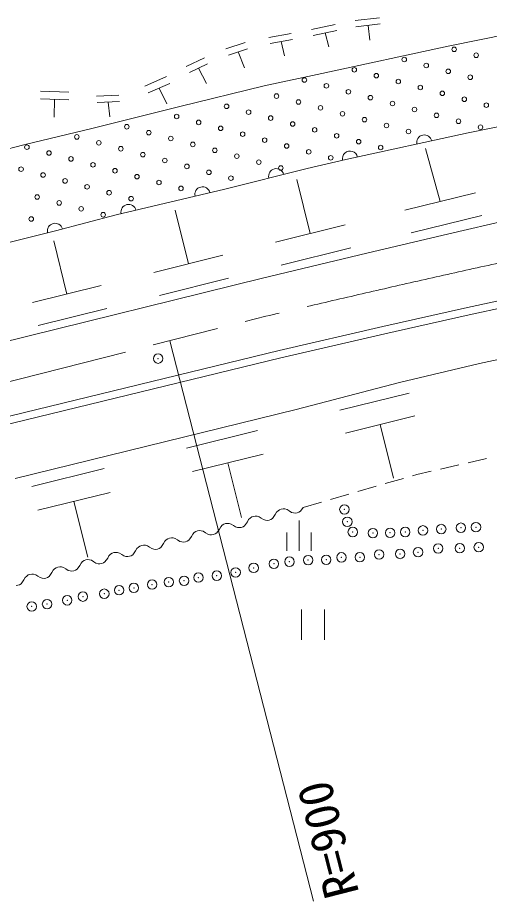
# Model space of a CAD drawing. Units: millimetres, scale not verified. Extents: x 40000 to 680000, y 20000 to 380000.
# Drawn here: x 379237 to 404078, y 246130 to 292682 of the extents above; entities that cross this region are included whole.
import ezdxf
from ezdxf.enums import TextEntityAlignment as Align

# ---------------------------------------------------------------- set-up
doc = ezdxf.new("R2010")
doc.units = ezdxf.units.MM
doc.header["$LTSCALE"] = 1000
doc.header["$PDMODE"] = 32
doc.header["$PDSIZE"] = 500
doc.linetypes.add('CHAIN', pattern=[18.5, 12, -1.5, 3.5, -1.5])
for name, color, linetype, lineweight in [('M-BGD', 7, 'Continuous', 13), ('M-BMK', 2, 'CHAIN', 13), ('M-BMK-SRVR', 3, 'Continuous', 13)]:
    doc.layers.add(name, color=color, linetype=linetype, lineweight=lineweight)
doc.styles.add('ＭＳ ゴシック', font='')
doc.styles.get('ＭＳ ゴシック').set_extended_font_data('MS Gothic')

# ---------------------------------------------------------------- blocks, each defined once
blk = doc.blocks.new('荒地')
at = {"color": 7, "linetype": 'Continuous', "lineweight": 13}
for p, q in [((0, -1.25), (0, 1.25)), ((-1, 0.25), (-1, -1.25)), ((1, 0.25), (1, -1.25))]:
    blk.add_line(p, q, dxfattribs=at)
blk = doc.blocks.new('田')
at = {"color": 7, "linetype": 'Continuous', "lineweight": 13}
for p, q in [((-0.75, 2), (-0.75, 0)), ((0.75, 0), (0.75, 2))]:
    blk.add_line(p, q, dxfattribs=at)

msp = doc.modelspace()

# ---------------------------------------------------------------- linework, layer by layer
at = {"layer": 'M-BGD'}
for p, q in [((397017, 292529), (398292, 292682)), ((397055, 292198), (398331, 292351)), ((401919, 291183), (408325, 292472)), ((394718, 292054), (395956, 292322)), ((394805, 291741), (396043, 292009)), ((397693, 292274), (397782, 291500)), ((392460, 291633), (393633, 291845)), ((392531, 291314), (393704, 291526)), ((393117, 291420), (393283, 290676)), ((395424, 291875), (395628, 291146)), ((390198, 291037), (391210, 291377)), ((390336, 290709), (391348, 291049)), ((395261, 289735), (401919, 291183)), ((388115, 290101), (389068, 290569)), ((390842, 290879), (391191, 290045)), ((388279, 289788), (389232, 290255)), ((388756, 290022), (389178, 289215)), ((385938, 289079), (387074, 289577)), ((392213, 289083), (395261, 289735)), ((386115, 288724), (387250, 289222)), ((380446, 288812), (381935, 288753)), ((386682, 288973), (387094, 288145)), ((387776, 288006), (392213, 289083)), ((380436, 288411), (381925, 288351)), ((381181, 288381), (381157, 287445)), ((383386, 288550), (384573, 288601)), ((383418, 288214), (384604, 288265)), ((384011, 288239), (384086, 287455)), ((383212, 286862), (387776, 288006)), ((402971, 286609), (409405, 287943)), ((379555, 285983), (383212, 286862)), ((396528, 285205), (402971, 286609)), ((370700, 283729), (379555, 285983)), ((401489, 283000), (400708, 285790)), ((394487, 284737), (396528, 285205)), ((390150, 283653), (394487, 284737)), ((394649, 281316), (393944, 284164)), ((384431, 282292), (390150, 283653)), ((403355, 283459), (399623, 282540)), ((381224, 281457), (384431, 282292)), ((388227, 279715), (387527, 282543)), ((403690, 282263), (399958, 281344)), ((401952, 281300), (406132, 282268)), ((396485, 281771), (392814, 280861)), ((371997, 279118), (381224, 281457)), ((397629, 280270), (401952, 281300)), ((381834, 278122), (381139, 280929)), ((392137, 278964), (397629, 280270)), ((396787, 280550), (393117, 279641)), ((390049, 280167), (386405, 279264)), ((377300, 275299), (392137, 278964)), ((390349, 278955), (386706, 278052)), ((383643, 278570), (380026, 277673)), ((402777, 277387), (406940, 278277)), ((402864, 276997), (407025, 277886)), ((383941, 277367), (380324, 276470)), ((398477, 276408), (402777, 277387)), ((398567, 276018), (402864, 276997)), ((393011, 275148), (398477, 276408)), ((393103, 274758), (398567, 276018)), ((378203, 271554), (393011, 275148)), ((403559, 274459), (407609, 275352)), ((378298, 271166), (393103, 274758)), ((399349, 273470), (403559, 274459)), ((393896, 272035), (399349, 273470)), ((396204, 272005), (399853, 272907)), ((379097, 268400), (393896, 272035)), ((396504, 270795), (400152, 271698)), ((398328, 271246), (399026, 268424)), ((388137, 270009), (391864, 270931)), ((388442, 268774), (392170, 269695)), ((390306, 269235), (391019, 266351)), ((401498, 268901), (402472, 269126)), ((402959, 269239), (403933, 269464)), ((379980, 267992), (383787, 268934)), ((400039, 268551), (400254, 268613)), ((400254, 268613), (401011, 268788)), ((398598, 268134), (399559, 268412)), ((397157, 267718), (398118, 267996)), ((380292, 266730), (384100, 267671)), ((395716, 267302), (396677, 267579)), ((382196, 267201), (382924, 264255)), ((392948, 266705), (393032, 266759)), ((393032, 266759), (393122, 266792)), ((393122, 266792), (393216, 266807)), ((393216, 266807), (393316, 266801)), ((393316, 266801), (393422, 266769)), ((393422, 266769), (393540, 266694)), ((394131, 266683), (394275, 266885)), ((394275, 266885), (395236, 267163)), ((391400, 266244), (391477, 266323)), ((391477, 266323), (391562, 266377)), ((391562, 266377), (391651, 266410)), ((391651, 266410), (391745, 266425)), ((391745, 266425), (391845, 266419)), ((391845, 266419), (391951, 266387)), ((391951, 266387), (392069, 266312)), ((392069, 266312), (392186, 266238)), ((392576, 266248), (392661, 266301)), ((392661, 266301), (392804, 266503)), ((392804, 266503), (392871, 266626)), ((392871, 266626), (392948, 266705)), ((393540, 266694), (393657, 266620)), ((393657, 266620), (393764, 266588)), ((393764, 266588), (393863, 266582)), ((393863, 266582), (393958, 266596)), ((393958, 266596), (394047, 266630)), ((394047, 266630), (394131, 266683)), ((389863, 265739), (389929, 265862)), ((389929, 265862), (390007, 265941)), ((390007, 265941), (390091, 265995)), ((390091, 265995), (390180, 266029)), ((390180, 266029), (390275, 266043)), ((390275, 266043), (390374, 266037)), ((390374, 266037), (390481, 266005)), ((390481, 266005), (390598, 265930)), ((390598, 265930), (390716, 265856)), ((390716, 265856), (390822, 265824)), ((390822, 265824), (390922, 265818)), ((390922, 265818), (391016, 265832)), ((391016, 265832), (391106, 265866)), ((391106, 265866), (391190, 265920)), ((391190, 265920), (391334, 266121)), ((391334, 266121), (391400, 266244)), ((392186, 266238), (392293, 266206)), ((392293, 266206), (392393, 266200)), ((392393, 266200), (392487, 266214)), ((392487, 266214), (392576, 266248)), ((388248, 265156), (388392, 265358)), ((388392, 265358), (388458, 265480)), ((388458, 265480), (388536, 265559)), ((388536, 265559), (388620, 265613)), ((388620, 265613), (388709, 265647)), ((388709, 265647), (388804, 265661)), ((388804, 265661), (388904, 265655)), ((388904, 265655), (389010, 265623)), ((389010, 265623), (389127, 265549)), ((389127, 265549), (389245, 265474)), ((389245, 265474), (389351, 265442)), ((389351, 265442), (389451, 265436)), ((389451, 265436), (389545, 265450)), ((389545, 265450), (389635, 265484)), ((389635, 265484), (389719, 265538)), ((389719, 265538), (389863, 265739)), ((385679, 264849), (385768, 264883)), ((385768, 264883), (385862, 264897)), ((385862, 264897), (385962, 264891)), ((385962, 264891), (386068, 264859)), ((386777, 264774), (386921, 264976)), ((386921, 264976), (386988, 265098)), ((386988, 265098), (387065, 265178)), ((387065, 265178), (387149, 265231)), ((387149, 265231), (387239, 265265)), ((387239, 265265), (387333, 265279)), ((387333, 265279), (387433, 265273)), ((387433, 265273), (387539, 265241)), ((387539, 265241), (387657, 265167)), ((387657, 265167), (387774, 265092)), ((387774, 265092), (387881, 265060)), ((387881, 265060), (387980, 265054)), ((387980, 265054), (388075, 265069)), ((388075, 265069), (388164, 265102)), ((388164, 265102), (388248, 265156)), ((384124, 264414), (384208, 264468)), ((384208, 264468), (384297, 264501)), ((384297, 264501), (384392, 264515)), ((384392, 264515), (384491, 264509)), ((384491, 264509), (384598, 264477)), ((384598, 264477), (384715, 264403)), ((385307, 264392), (385451, 264594)), ((385451, 264594), (385517, 264716)), ((385517, 264716), (385594, 264796)), ((385594, 264796), (385679, 264849)), ((386068, 264859), (386186, 264785)), ((386186, 264785), (386303, 264710)), ((386303, 264710), (386410, 264678)), ((386410, 264678), (386509, 264672)), ((386509, 264672), (386604, 264687)), ((386604, 264687), (386693, 264720)), ((386693, 264720), (386777, 264774)), ((382509, 263830), (382575, 263952)), ((382575, 263952), (382653, 264032)), ((382653, 264032), (382737, 264086)), ((382737, 264086), (382826, 264119)), ((382826, 264119), (382921, 264133)), ((382921, 264133), (383021, 264127)), ((383021, 264127), (383127, 264095)), ((383127, 264095), (383244, 264021)), ((383244, 264021), (383362, 263946)), ((383662, 263923), (383752, 263956)), ((383752, 263956), (383836, 264010)), ((383836, 264010), (383980, 264212)), ((383980, 264212), (384046, 264334)), ((384046, 264334), (384124, 264414)), ((384715, 264403), (384833, 264328)), ((384833, 264328), (384939, 264296)), ((384939, 264296), (385039, 264290)), ((385039, 264290), (385133, 264305)), ((385133, 264305), (385223, 264338)), ((385223, 264338), (385307, 264392)), ((381038, 263448), (381105, 263570)), ((381105, 263570), (381182, 263650)), ((381182, 263650), (381266, 263704)), ((381266, 263704), (381356, 263737)), ((381356, 263737), (381450, 263751)), ((381450, 263751), (381550, 263745)), ((381550, 263745), (381656, 263714)), ((381656, 263714), (381774, 263639)), ((381774, 263639), (381891, 263564)), ((381891, 263564), (381997, 263533)), ((381997, 263533), (382097, 263527)), ((382097, 263527), (382192, 263541)), ((382192, 263541), (382281, 263574)), ((382281, 263574), (382365, 263628)), ((382365, 263628), (382509, 263830)), ((383362, 263946), (383468, 263915)), ((383468, 263915), (383568, 263908)), ((383568, 263908), (383662, 263923)), ((379424, 262864), (379567, 263066)), ((379567, 263066), (379634, 263188)), ((379634, 263188), (379711, 263268)), ((379711, 263268), (379795, 263322)), ((379795, 263322), (379885, 263355)), ((379885, 263355), (379979, 263370)), ((379979, 263370), (380079, 263363)), ((380079, 263363), (380185, 263332)), ((380185, 263332), (380303, 263257)), ((380303, 263257), (380420, 263182)), ((380420, 263182), (380527, 263151)), ((380527, 263151), (380626, 263145)), ((380626, 263145), (380721, 263159)), ((380721, 263159), (380810, 263192)), ((380810, 263192), (380894, 263246)), ((380894, 263246), (381038, 263448)), ((379156, 262763), (379250, 262777)), ((379250, 262777), (379339, 262810)), ((379339, 262810), (379424, 262864))]:
    msp.add_line(p, q, dxfattribs=at)
for centre in [(402226, 291013), (399597, 290475), (403385, 290702), (396968, 289937), (400756, 290164), (398127, 289627), (401915, 289854), (403074, 289543), (394339, 289399), (395498, 289089), (399286, 289316), (400445, 289005), (392869, 288551), (396657, 288778), (401604, 288695), (394029, 288240), (397816, 288467), (398976, 288157), (402764, 288384), (403923, 288074), (390241, 288013), (391400, 287702), (395188, 287929), (396347, 287619), (400135, 287846), (387612, 287475), (388771, 287164), (392559, 287392), (397506, 287308), (401294, 287536), (402453, 287225), (384983, 286937), (389930, 286854), (393718, 287081), (394877, 286770), (398665, 286998), (399824, 286687), (403612, 286915), (382354, 286399), (386142, 286626), (387301, 286316), (391089, 286543), (392248, 286232), (396036, 286460), (379725, 285861), (383513, 286088), (384672, 285778), (388460, 286005), (393407, 285922), (397195, 286149), (398354, 285839), (380885, 285550), (385832, 285467), (389619, 285694), (390779, 285384), (394567, 285611), (395726, 285301), (382044, 285240), (383203, 284929), (386991, 285157), (388150, 284846), (391938, 285073), (379415, 284702), (380574, 284391), (384362, 284619), (389309, 284535), (393097, 284763), (381733, 284081), (385521, 284308), (386680, 283997), (390468, 284225), (382892, 283770), (384051, 283459), (387839, 283687), (380263, 283232), (381422, 282922), (385210, 283149), (382582, 282611), (379953, 282073), (383741, 282300)]:
    msp.add_circle(centre, 120, dxfattribs=at)
for centre, start, end in [((400653, 286104), 12.2883, 192.2883), ((396744, 285252), 12.2876, 192.5658), ((392853, 284329), 14.0362, 194.0362), ((388969, 283372), 13.3829, 193.3829), ((385078, 282446), 13.3829, 193.3829), ((381203, 281451), 14.5896, 194.2225)]:
    msp.add_arc(centre, 400, start, end, dxfattribs=at)
for p in [(386633, 274721), (396444, 266776), (396600, 266124), (396883, 265586), (399647, 265586), (400583, 265671), (401547, 265742), (402582, 265812), (403375, 265841), (397947, 265529), (398854, 265543), (401384, 264720), (402524, 264732), (403519, 264783), (396288, 264250), (397258, 264257), (398272, 264401), (399380, 264430), (400325, 264524), (392730, 263910), (393552, 264023), (394536, 264105), (395488, 264124), (389725, 263286), (390717, 263456), (391667, 263697), (386319, 262820), (387195, 262946), (388001, 263015), (388757, 263185), (383799, 262335), (384580, 262518), (385355, 262644), (381848, 261988), (382671, 262184), (379977, 261662), (380785, 261789)]:
    msp.add_point(p, dxfattribs=at)
at = {"layer": 'M-BMK'}
msp.add_line((373290, 272105), (392314, 276953), dxfattribs=at)
msp.add_arc((579894, -514853), 813722, 99.72113, 103.32778, dxfattribs=at)
at = {"layer": 'M-BMK-SRVR'}
msp.add_line((387258, 275664), (394817, 246130), dxfattribs=at)

# ---------------------------------------------------------------- block references
at = {"layer": 'M-BGD'}
for name, p, xscale, yscale in [('荒地', (394056, 265400), 640, 640), ('田', (394792, 259910), 800, 800)]:
    msp.add_blockref(name, p, dxfattribs=dict(at, xscale=xscale, yscale=yscale))

# ---------------------------------------------------------------- texts
at = {"layer": 'M-BMK-SRVR', "style": 'ＭＳ ゴシック'}
msp.add_text('R=900', height=1833, rotation=104.357, dxfattribs=at).set_placement((397763, 246719), align=Align.BOTTOM_LEFT)

doc.saveas('drawing.dxf')
